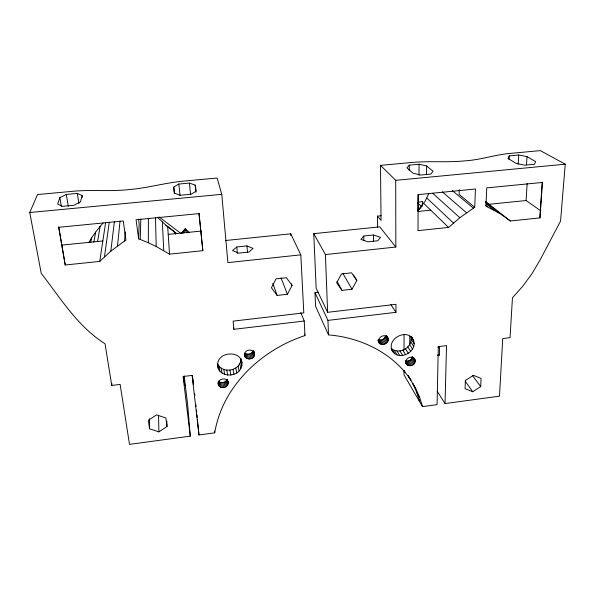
<?xml version="1.0" encoding="UTF-8"?>
<svg xmlns="http://www.w3.org/2000/svg" width="595" height="595" viewBox="0 0 595 595"><rect width="100%" height="100%" fill="white"/><g stroke="black" fill="none" stroke-linecap="round" stroke-linejoin="round"><path stroke-width="0.89" d="M202.843 250.681L199.005 213.367L202.843 250.681L169.508 254.154L156.202 246.494L148.356 242.767L148.386 218.224M403.983 370.239L403.968 374.828L422.524 406.623L437.072 404.652L438.307 346.654L446.533 345.621L445.038 403.566L499.495 396.173L502.738 338.57L510.049 337.648L512.451 297.812L522.871 286.113L532.131 273.447L540.096 259.948L560.549 221.087L565.25 164.198L540.327 150.624L510.577 153.369C495.397 154.603 480.894 159.81 465.684 160.799C447.723 162.658 429.635 160.829 411.658 162.494L380.51 165.365L381.031 220.418L377.49 216.111L381.179 215.74M404.035 350.076L404.072 334.487M409.286 170.661L409.315 165.127L419.088 164.22L426.645 165.975L433.048 171.248L430.847 174.09L420.672 175.049L412.893 173.145L406.921 167.812L409.315 165.127M409.747 344.49L409.799 336.301M417.98 211.017L418.144 194.401L418.01 230.637L448.563 227.439L459.823 217.711L474.736 207.313L475.435 189.009L418.352 194.602M418.977 175.272L419.088 164.22M419.639 399.781L419.616 401.64L416.775 392.536L412.9 383.745L415.771 388.602L419.668 397.453L422.524 406.623M426.533 174.335L426.645 165.975M437.563 355.312L439.393 355.074L439.512 346.692M228.168 382.533C227.141 376.152 216 379.082 218.477 385.144C221.102 390.484 230.377 386.519 227.87 380.86M148.356 242.767L140.249 239.435L140.814 219.124M459.273 189.783L459.132 194.394L474.736 207.313M140.249 239.435L138.65 238.87L139.156 223.601L138.546 219.034M480.701 386.624L481.072 378.405L473.412 375.304L465.387 380.48L465.082 388.706L472.735 391.741L480.701 386.624L472.467 375.482M217.688 365.977C216.208 350.418 244.352 349.555 241.801 365.776C239.346 378.494 217.495 378.078 217.428 364.348M509.104 159.497L509.305 155.86L518.728 154.983L527.021 156.626L535.589 161.595L534.526 164.272L524.723 165.202L516.163 163.424L507.996 158.404L509.305 155.86M518.193 164.079L518.728 154.983M241.801 365.776L240.744 360.92L240.871 358.83M526.501 164.875L527.021 156.626M540.84 210.838L526.069 200.537L527.177 183.29M542.164 182.241L539.918 217.896L542.469 182.434L486.755 187.894L485.951 206.175L500.001 213.575L510.354 220.99L539.918 217.896M65.234 264.998L58.704 227.059L65.234 264.998L99.752 261.406L110.826 251.142L124.556 241.02L125.277 231.931M184.19 375.869L187.7 405.18L190.281 436.15L129.502 444.376L120.138 384.407L111.748 385.456L111.905 383.626M254.459 355.193C255.709 349.109 245.668 348.224 244.575 353.832C243.355 359.901 253.351 360.771 254.459 355.193L253.254 350.44M117.52 245.899L120.041 220.998M377.996 340.496C379.833 349.161 392.849 341.954 386.646 335.878M110.826 251.142L114.359 221.831M422.026 206.391L422.688 201.393L417.921 202.337M104.489 256.72L109.279 222.121M394.656 353.497L391.949 348.915C400.041 355.111 413.495 346.55 410.825 336.569C423.35 349.317 397.006 364.832 391.041 348.521M99.752 261.406L105.612 222.634M97.565 241.644L100.131 226.39L103.151 222.984M93.854 242.12L95.661 232.08L100.131 226.39M415.02 362.147C416.708 356.234 407.144 355.661 406.028 360.86C404.369 366.758 413.889 367.323 415.02 362.147L412.119 357.513C411.204 360.228 407.91 361.879 405.225 360.786M90.723 242.44L91.571 237.985L95.661 232.08M190.281 436.15L183.096 376.531L192.103 375.4L198.975 434.967L214.713 432.84C222.441 386.237 261.287 349.89 304.967 335.573L304.224 321.003L300.795 312.546M82.103 195.554L80.466 201.891L73.988 205.275L62.468 206.361L57.67 204.025L59.857 197.622L66.29 194.431L77.298 193.412L82.103 195.554L82.393 197.391M218.38 368.692L217.591 363.783C222.009 373.772 238.595 371.369 240.744 360.92M428.757 193.628L424.979 201.474L417.802 210.377L418.88 211.47M381.194 344.327L378.613 339.812C381.402 340.794 384.727 339.001 385.471 336.145L388.133 340.63M111.748 385.456L105.04 343.761C77.722 326.543 60.564 298.266 41.226 273.358L29.75 212.519L37.522 194.535L72.583 191.315C91.161 189.5 109.844 191.679 128.408 189.641C147.069 188.228 165.113 182.754 183.751 181.103L217.13 178.031L221.764 194.334L227.892 262.618L300.817 254.846L303.8 312.896L233.143 321.136L233.88 329.31L304.224 321.003M292.071 285.459L286.433 277.724L276.065 278.862L271.439 287.764L277.144 295.44L287.415 294.28L292.071 285.459L291.379 283.778M356.814 280.49L351.578 272.815L341.463 273.938L336.666 282.744L341.961 290.353L351.995 289.215L356.814 280.49L353.445 274.942M88.811 242.552L91.571 237.985M219.116 386.118L218.32 381.053C220.671 383.619 225.356 382.845 226.888 379.766L227.773 384.809M246.122 358.049L245.014 353.259C247.475 355.066 251.298 354.196 252.808 351.563L254.005 356.331M363.768 236.007L360.934 239.398L367.948 241.815L377.825 240.774L380.503 237.346L373.467 234.995L363.768 236.007L363.85 240.625M189.069 232.459L185.283 228.614L181.036 233.537L159.029 216.892M181.654 233.709L185.38 229.387L185.283 228.614M183.677 233.039L186.056 230.28L185.38 229.387M419.304 209.433L421.193 207.402M236.825 246.97L232.556 250.562L238.58 253.135L248.926 252.049L253.046 248.42L246.97 245.913L236.825 246.97L237.368 253.44M167.017 426.481L165.886 417.988L156.537 414.864L148.348 420.301L149.568 428.809L158.887 431.866L167.017 426.481L166.816 421.067M124.556 241.02L125.969 240.149L123.262 220.998L58.63 227.305M173.74 187.061L178.798 184.048L189.396 183.074L195.145 185.075L196.261 191.032L191.24 194.223L180.166 195.272L174.342 193.092L173.74 187.061L174.461 193.412M437.541 355.297L439.326 355.037M437.816 347.197L439.638 346.967M318.645 292.249L314.971 292.666L327.942 320.385L395.965 312.323L395.95 304.313L327.629 312.316L316.168 288.292L313.758 233.657L379.736 226.859L395.846 247.037L325.406 254.571L313.758 233.657M225.349 240.529L290.739 233.813L300.817 254.846M61.701 245.118L102.838 240.975M168.207 234.393L201.355 231.053M417.943 211.463L430.713 210.176M489.053 204.278L526.069 200.537M199.05 213.598L136.069 219.748L138.65 238.87M29.75 212.519L221.764 194.334M380.51 165.365L395.72 180.33L565.25 164.198M314.971 292.666L315.588 306.321L328.5 334.881C360.592 337.521 392.76 352.783 410.862 380.146L408.021 375.356M158.136 217.911L165.7 224.992L176.715 233.567M165.834 225.304L173.405 231.016L174.908 233.099M485.475 201.474L510.354 220.99M485.698 202.129L488.607 204.412M485.602 202.248L500.001 213.575M485.84 203.691L493.776 209.961M485.81 205.572L487.253 206.718M452.17 190.452L473.367 208.131M442.293 191.783L466.48 212.75M432.617 193.189L459.823 217.711M417.794 203.096L421.818 206.718M426.875 198.098L453.427 222.991M193.36 384.288L192.297 375.638M423.595 203.289L448.563 227.439M387.531 337.365C384.191 332.94 376.166 338.28 379.379 342.988M413.748 341.024C408.683 326.692 384.824 338.964 392.834 351.563M465.238 381.239L472.735 391.741M186.056 230.28L187.819 232.935M390.908 304.655L395.965 312.323M411.175 336.413L412.632 338.629M411.19 339.209L414.12 343.687M410.795 341.939L413.711 346.439M409.657 344.572L412.558 349.094M437.206 391.242L445.038 403.566M407.858 346.922L410.736 351.474M413.651 357.617L415.102 359.923M412.313 356.398L415.221 361.016M405.53 348.849L408.378 353.415M411.614 358.584L414.514 363.225M410.847 359.536L413.733 364.192M409.866 360.31L412.744 364.973M402.822 350.217L405.641 354.799M408.735 360.853L411.599 365.516M407.53 361.12L410.379 365.791M406.333 361.098L409.174 365.769M399.914 350.931L402.703 355.52M405.701 361.567L408.051 365.456M405.693 362.548L407.106 364.876M405.448 362.519L406.385 364.073M397.006 350.946L399.766 355.542M386.72 336.123L388.052 338.354M386.036 335.744L388.252 339.47M394.292 350.262L397.021 354.851M385.039 337.268L387.687 341.753M404.02 370.603L404.95 372.18M416.775 392.536L419.668 397.453M384.318 338.272L386.958 342.772M383.359 339.105L385.991 343.62M408.468 376.122L415.771 388.602M382.235 339.708L384.853 344.222M342.958 273.574L351.995 289.215M381.016 340.043L383.619 344.557M379.781 340.072L382.369 344.594M378.033 340.02L380.175 343.784M337.06 281.405L341.961 290.353M304.38 334.063L304.967 335.573M281.056 277.902L287.415 294.28M272.8 283.317L277.144 295.44M411.502 356.926L412.015 358.659M253.939 351.288L254.571 354.018M252.064 352.56L253.254 357.335M251.068 353.37L252.243 358.153M249.893 353.928L251.053 358.718M248.606 354.211L249.759 359.001M247.312 354.189L248.442 358.978M246.085 353.861L247.208 358.651M244.352 353.207L245.266 357.193M244.337 354.568L244.701 356.16M241.087 358.934L241.972 362.965M233.485 327.51L233.88 329.31M239.778 363.605L240.819 368.498M238.074 366.022L239.093 370.93M235.754 368L236.75 372.931M232.972 369.406L233.939 374.352M229.923 370.149L230.853 375.103M226.799 370.179L227.692 375.14M227.394 379.491L228.145 383.686M226.212 380.77L227.097 385.828M223.809 369.488L224.672 374.448M225.282 381.611L226.152 386.676M59.857 197.622L61.359 206.339M224.144 382.221L225.007 387.286M221.169 368.127L222.002 373.072M66.29 194.431L68.284 206.279M222.887 382.555L223.727 387.635M219.042 366.178L219.853 371.116M221.585 382.607L222.418 387.68M77.298 193.412L78.927 203.423M220.336 382.354L221.154 387.427M219.22 381.826L220.031 386.899M218.082 382.615L218.477 385.144M214.468 431.018L214.713 432.84M183.565 376.732L184.77 385.374L183.929 377.044M194.706 393.607L194.915 395.43M178.798 184.048L180.099 195.733M192.661 377.818L193.063 381.514M189.396 183.074L190.623 194.743M195.145 185.075L195.889 192.319M195.904 404.578L196.09 406.422M196.462 410.104L196.647 411.948M196.923 414.708L197.205 417.474M197.391 419.311L198.975 434.967M175.391 232.578L175.54 234.229M246.97 245.913L247.483 252.377M167.693 226.546L169.508 254.154M290.739 233.813L290.843 235.642M162.368 221.98L163.744 250.599M325.406 254.571L327.629 312.316M327.942 320.385L328.5 334.881M155.503 217.785L156.202 246.494M158.553 415.459L158.887 431.866M373.467 234.995L373.548 241.451M377.49 216.111L377.617 227.208M395.72 180.33L395.846 247.037M149.553 418.806L149.568 428.809"/></g></svg>
